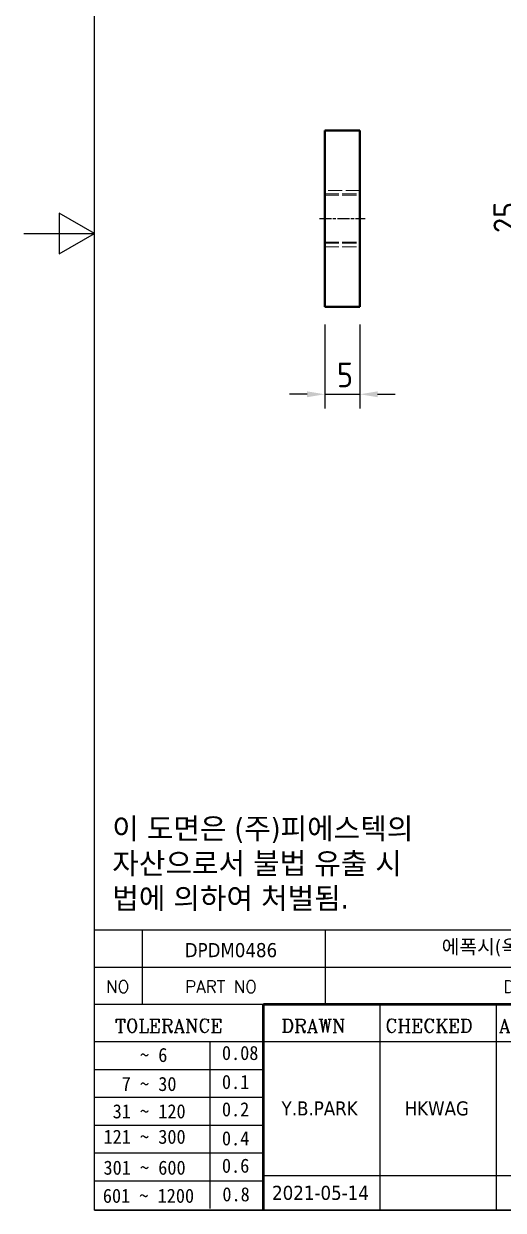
# Model space of a CAD drawing. Header units: millimetres. Extents: x 24815 to 36799, y -9299 to 5469.
# Drawn here: x 27716.6 to 27784.5, y -3968.8 to -3800.5 of the extents above; entities that cross this region are included whole.
import ezdxf
from ezdxf.enums import TextEntityAlignment as Align

# ---------------------------------------------------------------- set-up
doc = ezdxf.new("R2010")
doc.units = ezdxf.units.MM
doc.linetypes.add('DPDM0486$0$CHAIN', pattern=[0.35429999999999995, 0.2362, -0.0295, 0.0591, -0.0295])
doc.linetypes.add('DPDM0486$0$DASHED', pattern=[0.2067, 0.1654, -0.0413])
for name, color, linetype, lineweight in [('DPDM0486$0$가려진 것(ISO)', 2, 'DPDM0486$0$DASHED', 18), ('DPDM0486$0$가시적인 것(ISO)', 3, 'Continuous', 40), ('DPDM0486$0$경계(ISO)', 7, 'Continuous', 25), ('DPDM0486$0$기호(ISO)', 5, 'Continuous', 25), ('DPDM0486$0$제목(ISO)', 5, 'Continuous', 50), ('DPDM0486$0$중심선(ISO)', 1, 'Continuous', 25), ('DPDM0486$0$치수(ISO)', 2, 'Continuous', 25), ('DPDM0486$0$해치(ISO)', 7, 'Continuous', 18)]:
    doc.layers.add(name, color=color, linetype=linetype, lineweight=lineweight)
doc.styles.add('DPDM0486$0$HAN_291', font='')
doc.styles.add('DPDM0486$0$HAN_370', font='', dxfattribs={"width": 2})
doc.styles.add('DPDM0486$0$RC_284', font='ROMANC.shx')
doc.styles.add('DPDM0486$0$RC_287', font='ROMANC.shx')
doc.styles.add('DPDM0486$0$RC_292', font='ROMANC.shx')
doc.styles.add('DPDM0486$0$ROMANT_294', font='romant.shx')
doc.styles.add('DPDM0486$0$문자 텍스트_PSTEK_POSCO', font='isocp.shx')
doc.styles.add('DPDM0486$0$치수 텍스트_PSTEK_POSCO', font='isocp.shx')
doc.styles.add('DPDM0486$0$텍스트 스타일198', font='tahoma.ttf')
doc.styles.add('DPDM0486$0$텍스트 스타일333', font='ROMANC.shx', dxfattribs={"width": 0.800000011920929})
doc.styles.get('DPDM0486$0$HAN_291').set_extended_font_data('GulimChe')
doc.styles.get('DPDM0486$0$HAN_370').set_extended_font_data('GulimChe')
doc.dimstyles.new('DPDM0486$0$치수_PSTEK_POSCO', dxfattribs={"dimtxt": 3.5, "dimasz": 2.5, "dimexe": 2, "dimexo": 2.5, "dimgap": 1, "dimtad": 1, "dimrnd": 1e-08, "dimdsep": 46, "dimtxsty": 'DPDM0486$0$치수 텍스트_PSTEK_POSCO', "dimcen": 0.09, "dimdle": 10, "dimclrd": 7, "dimclre": 7, "dimclrt": 2, "dimadec": 1, "dimazin": 2, "dimtfac": 1, "dimtmove": 0, "dimatfit": 3, "dimfxl": 0, "dimtolj": 1, "dimlwd": -1, "dimlwe": -1, "dimarcsym": 0})

# ---------------------------------------------------------------- blocks, each defined once
blk = doc.blocks.new('DPDM0486$0$경계 Default Border')
at = {"layer": 'DPDM0486$0$경계(ISO)', "flags": 128}
for points in [[(10, 10), (10, 287.0000076293945), (200, 287.0000076293945), (200, 10), (10, 10)], [(0, 148.5000038146973), (10, 148.5000038146973), (5, 151.3867473602295), (5, 145.6132507324219), (10, 148.5000038146973)]]:
    blk.add_lwpolyline(points, dxfattribs=at)
blk = doc.blocks.new('DPDM0486$0$제목 블록 PSTEK')
for color, points in [(252, [(317.2195697678507, 17.0593801673321), (322.0326348870767, 21.62682475217465), (322.2781991042243, 21.94392121864296), (317.0471853425802, 16.97985676345368), (318.7512090904202, 16.1899260703855), (316.0018030350395, 12.71868385740789), (316.3356552234328, 13.00206718743325), (318.9235935156908, 16.2694494742633)]), (5, [(321.6183518841322, 17.4193704504104), (319.5281351041078, 18.24969419629727), (322.4505835294948, 22.02344462252142), (317.2195697678507, 17.0593801673321), (318.9235935156908, 16.2694494742633), (316.1741874603099, 12.79820726128571)]), (1, [(324.4839107253602, 19.60711530335299), (325.2419748254881, 19.60711530335299), (325.2419748254881, 20.25857663940324), (321.2266040451076, 20.25857663940324), (321.2266040451076, 19.60711530335299), (321.9846681452406, 19.60711530335299), (321.9846681452406, 15.3430047401139), (324.4839107253602, 15.3430047401139)]), (1, [(329.2277337269622, 20.25857663940324), (325.65654113025, 20.25857663940324), (325.65654113025, 15.3430047401139), (329.3580259941756, 15.3430047401139), (329.3580259941756, 15.9944660761648), (328.1137701654877, 15.9944660761648), (328.1137701654877, 17.56360607323003), (329.2277337269622, 17.56360607323003), (329.2277337269622, 18.25543873810179), (328.1137701654877, 18.25543873810179), (328.1137701654877, 19.60711530335299), (329.2277337269622, 19.60711530335299)]), (1, [(332.3312149849806, 20.25857663940324), (329.8592894925411, 20.25857663940324), (329.8592894925411, 15.3430047401139), (332.3312149849806, 15.3430047401139), (332.3312149849806, 17.4318630164523), (333.0701931098801, 15.3430047401139), (335.4855464857051, 15.3430047401139), (334.2514536401189, 19.30614745124769), (335.4379594596742, 20.25857663940324), (334.3071782107978, 20.25857663940324), (332.3312149849806, 18.99741471888304)]), (252, [(321.9846681452406, 19.60711530335299), (321.4042753185749, 19.60711530335299), (321.4042753185749, 19.45905590879572), (321.9846681452406, 19.45905590879572)]), (252, [(324.6615819988275, 19.45905590879572), (325.4196460989604, 19.45905590879572), (325.4196460989604, 20.11051724484596), (325.2419748254881, 20.11051724484596), (325.2419748254881, 19.60711530335299), (324.4839107253602, 19.60711530335299), (324.4839107253602, 15.3430047401139), (322.1623394187076, 15.3430047401139), (322.1623394187076, 15.19494534555726), (324.6615819988275, 15.19494534555726)]), (252, [(328.2914414389548, 19.45905590879572), (329.4054050004294, 19.45905590879572), (329.4054050004294, 20.11051724484596), (329.2277337269622, 20.11051724484596), (329.2277337269622, 19.60711530335299), (328.1137701654877, 19.60711530335299), (328.1137701654877, 18.25543873810179), (328.2914414389548, 18.25543873810179)]), (252, [(332.5088862584528, 20.1105172448466), (332.3312149849806, 20.1105172448466), (332.3312149849806, 18.99741471888368), (332.5088862584528, 19.11081371413894)]), (252, [(335.6156307331414, 20.11051724484596), (335.2535118015555, 20.11051724484596), (334.2514536401189, 19.30614745124769), (335.4855464857051, 15.3430047401139), (333.1954852176545, 15.3430047401139), (333.2478643833523, 15.19494534555726), (335.6632177591723, 15.19494534555726), (334.4291249135862, 19.15808805669106)]), (252, [(328.2914414389548, 17.41554667867274), (329.4054050004294, 17.41554667867274), (329.4054050004294, 18.10737934354514), (329.2277337269622, 18.10737934354514), (329.2277337269622, 17.56360607323003), (328.1137701654877, 17.56360607323003), (328.1137701654877, 15.9944660761648), (328.2914414389548, 15.9944660761648)]), (252, [(332.5088862584528, 16.92964231796647), (332.3312149849806, 17.43186301645164), (332.3312149849806, 15.3430047401139), (330.0369607660135, 15.3430047401139), (330.0369607660135, 15.19494534555726), (332.5088862584528, 15.19494534555726)]), (252, [(329.5356972676428, 15.8464066816075), (329.3580259941756, 15.8464066816075), (329.3580259941756, 15.3430047401139), (325.8342124037171, 15.3430047401139), (325.8342124037171, 15.19494534555726), (329.5356972676428, 15.19494534555726)])]:
    blk.add_hatch(color=color).paths.add_polyline_path(points)
h = blk.add_hatch(color=1)
edge = h.paths.add_edge_path(flags=0)
edge.add_line((314.2242174273352, 19.60711530335299), (314.2242174273352, 17.00126995915134))
edge.add_line((314.2242174273352, 17.00126995915134), (314.3485873187598, 17.00126995915134))
edge.add_arc((314.3485873187598, 17.6527312952023), 0.6514613360509371, 270, 360)
edge.add_line((315.0000486548106, 17.6527312952023), (315.0000486548106, 18.95565396730211))
edge.add_arc((314.3485873187598, 18.95565396730212), 0.6514613360508712, 0, 90)
edge.add_line((314.3485873187598, 19.60711530335299), (314.2242174273352, 19.60711530335299))
edge = h.paths.add_edge_path()
edge.add_arc((314.9847713324306, 18.28938669179658), 1.969189947606664, 269.9999999999959, 450)
edge.add_line((314.9847713324306, 20.25857663940318), (311.7664314776902, 20.25857663940324))
edge.add_line((311.7664314776902, 20.25857663940324), (311.7664314776902, 15.3430047401139))
edge.add_line((311.7664314776902, 15.3430047401139), (314.2242174273352, 15.3430047401139))
edge.add_line((314.2242174273352, 15.3430047401139), (314.2242174273352, 16.32019674418991))
edge.add_line((314.2242174273352, 16.32019674418991), (314.9847713324307, 16.32019674418991))
h = blk.add_hatch(color=252)
edge = h.paths.add_edge_path()
edge.add_arc((314.9847713324309, 18.28938669179657), 1.969189947606666, 270, 406.8278729790604)
edge.add_arc((315.1624426058984, 18.1413272972396), 1.969189947606962, -90, 53.560984836317004, ccw=False)
edge.add_line((315.1624426058984, 16.17213734963263), (314.4018887008024, 16.17213734963263))
edge.add_line((314.4018887008024, 16.17213734963263), (314.4018887008024, 15.19494534555726))
edge.add_line((314.4018887008024, 15.19494534555726), (311.9441027511573, 15.19494534555726))
edge.add_line((311.9441027511573, 15.19494534555726), (311.9441027511573, 15.3430047401139))
edge.add_line((311.9441027511573, 15.3430047401139), (314.2242174273352, 15.3430047401139))
edge.add_line((314.2242174273352, 15.3430047401139), (314.2242174273352, 16.32019674418991))
edge.add_line((314.2242174273352, 16.32019674418991), (314.9847713324309, 16.32019674418991))
h = blk.add_hatch(color=252)
edge = h.paths.add_edge_path()
edge.add_line((314.4018887008024, 19.45905590879572), (314.5262585922315, 19.45905590879572))
edge.add_arc((314.5262585922314, 18.80759457274939), 0.6514613360463194, 60.4189348879147, 90.00000000000318, ccw=False)
edge.add_arc((314.3485873187602, 18.95565396730057), 0.6514613360524251, 39.96992292766206, 90.00000000009999)
edge.add_line((314.3485873187591, 19.60711530335307), (314.2242174273352, 19.60711530335298))
edge.add_line((314.2242174273352, 19.60711530335299), (314.2242174273352, 17.00126995915134))
edge.add_line((314.2242174273352, 17.00126995915134), (314.3485873187591, 17.00126995915134))
edge.add_arc((314.3485873187568, 17.652731295233), 0.6514613360816299, 270.0000000002, 274.6930825552478)
edge.add_line((314.4018887008024, 17.0034541317032), (314.4018887008024, 19.45905590879572))
at = {"layer": 'DPDM0486$0$해치(ISO)'}
h = blk.add_hatch(color=140, dxfattribs=at)
edge = h.paths.add_edge_path()
edge.add_ellipse((330.3660919371412, 20.15576403068321), major_axis=(9.100907360794343, 0), ratio=0.4069904968023172, start_angle=301.3098473703837, end_angle=507.7436900681698)
edge.add_ellipse((331.5340919371412, 20.4634168429492), major_axis=(-9.82350664112931, 0), ratio=0.3942600559756514, start_angle=111.51207141178469, end_angle=334.47025347086895, ccw=False)
edge.add_line((335.1363447531188, 16.8601935978785), (335.0955236905705, 16.99119398620872))
at = {"color": 180}
for p, q in [((182.475792979055, 11.79100474011392), (182.4757929790549, 51.56524660363496)), ((182.4757929790549, 51.56524660363496), (372.4757929537551, 51.56524660363496)), ((189.2651435055721, 51.56524660363496), (189.2651435055722, 41.00524660363494)), ((215.2152739891528, 41.00524660363494), (215.2152739891528, 51.56524660363496)), ((280.8758854511282, 51.56524660363496), (280.8758854511282, 41.00524660363494)), ((310.0881549537552, 51.56524660363496), (310.0881549537553, 41.00524660363494)), ((316.9044520275131, 51.56524660363496), (316.9044520275127, 41.00524660363494)), ((338.4566026226726, 51.56524660363496), (338.4566026226727, 41.00524660363494)), ((372.4757929537551, 51.56524660363496), (372.4757929537551, 11.79100474011389)), ((182.475792979055, 46.2852466036349), (372.4757929537551, 46.28524660363492)), ((182.475792979055, 41.00524660363493), (206.451475290024, 41.00524660363493)), ((222.9401812389276, 11.79100474011392), (222.9401812389276, 41.00524660363494)), ((239.4288871878316, 11.79100474011392), (239.4288871878316, 41.00524660363494)), ((255.9175931367356, 11.79100474011392), (255.9175931367356, 41.00524660363494)), ((268.6918866058747, 41.00524660363494), (268.6918866058747, 30.44524660363498)), ((280.8758854511282, 41.00524660363494), (280.8758854511282, 25.16524660363502)), ((310.088154953755, 41.00524660363494), (310.088154953755, 11.79100474011392)), ((182.475792979055, 35.72524660363497), (206.451475290024, 35.72524660363497)), ((198.8621818849491, 12.02524660363491), (198.8621818849491, 35.72524660363497)), ((206.451475290024, 35.72524660363497), (372.4757929537551, 35.72524660363497)), ((182.475792979055, 31.77524660363492), (206.451475290024, 31.77524660363492)), ((255.917593136736, 30.44524660363498), (372.4757929537552, 30.44524660363501)), ((182.475792979055, 27.82524660363487), (206.451475290024, 27.82524660363487)), ((182.475792979055, 23.87524660363505), (206.451475290024, 23.87524660363505)), ((255.9175931367359, 25.16524660363502), (372.4757929537552, 25.165246603635)), ((268.6918866058744, 25.16524660363502), (268.6918866058744, 11.79100474011392)), ((182.475792979055, 19.92524660363478), (206.451475290024, 19.92524660363478)), ((255.9175931367359, 19.88524660363481), (310.0881549537553, 19.88524660363481)), ((182.475792979055, 15.97524660363496), (206.451475290024, 15.97524660363496)), ((206.451475290024, 16.74100474011396), (255.9175931367359, 16.74100474011396)), ((182.475792979055, 11.79100474011392), (372.4757929537551, 11.79100474011389))]:
    blk.add_line(p, q, dxfattribs=at)
at = {"color": 7, "lineweight": 50}
for p, q in [((206.4514752900237, 11.79100474011392), (206.4514752900237, 41.00524660363494)), ((206.451475290024, 41.00524660363494), (372.4757929537551, 41.00524660363496))]:
    blk.add_line(p, q, dxfattribs=at)
at = {"color": 7}
for p, q in [((322.2781991042243, 21.94392121864296), (317.0471853425802, 16.97985676345368)), ((322.4505835294948, 22.02344462252142), (317.2195697678507, 17.0593801673321)), ((319.5281351041078, 18.24969419629727), (322.4505835294948, 22.02344462252142)), ((322.0326348870767, 21.62682475217465), (322.2781991042243, 21.94392121864296)), ((311.7664314776902, 20.25900474011391), (311.7664314776902, 15.34300474011391)), ((314.9847713324309, 20.25857663940324), (311.7664314776902, 20.25857663940324)), ((314.9847713324309, 20.25857663940324), (311.7664314776902, 20.25857663940324)), ((311.7664314776902, 20.25857663940324), (311.7664314776902, 15.3430047401139)), ((317.2195697678507, 17.0593801673321), (322.0326348870767, 21.62682475217465)), ((325.2419748254881, 20.25857663940324), (321.2266040451076, 20.25857663940324)), ((321.2266040451076, 20.25857663940324), (321.2266040451076, 19.60711530335299)), ((325.2419748254881, 20.25857663940324), (321.2266040451076, 20.25857663940324)), ((321.2266040451076, 20.25857663940324), (321.2266040451076, 19.60711530335299)), ((325.2419748254881, 19.60711530335299), (325.2419748254881, 20.25857663940324)), ((325.2419748254881, 19.60711530335299), (325.2419748254881, 20.25857663940324)), ((329.2277337269622, 20.25857663940324), (325.65654113025, 20.25857663940324)), ((325.65654113025, 20.25857663940324), (325.65654113025, 15.3430047401139)), ((325.65654113025, 20.25857663940324), (325.65654113025, 15.3430047401139)), ((329.2277337269622, 20.25857663940324), (325.65654113025, 20.25857663940324)), ((329.2277337269622, 19.60711530335299), (329.2277337269622, 20.25857663940324)), ((329.2277337269622, 19.60711530335299), (329.2277337269622, 20.25857663940324)), ((332.3312149849806, 20.25857663940324), (329.8592894925411, 20.25857663940324)), ((329.8592894925411, 20.25857663940324), (329.8592894925411, 15.3430047401139)), ((329.8592894925411, 20.25857663940324), (329.8592894925411, 15.3430047401139)), ((332.3312149849806, 20.25857663940324), (329.8592894925411, 20.25857663940324)), ((334.3071782107978, 20.25857663940324), (332.3312149849806, 18.99741471888304)), ((332.3312149849806, 18.99741471888304), (332.3312149849806, 20.25857663940324)), ((334.3071782107978, 20.25857663940324), (332.3312149849806, 18.99741471888304)), ((332.3312149849806, 18.99741471888304), (332.3312149849806, 20.25857663940324)), ((334.2514536401189, 19.30614745124769), (335.4379594596742, 20.25857663940324)), ((334.2514536401189, 19.30614745124769), (335.4379594596742, 20.25857663940324)), ((335.4379594596742, 20.25857663940324), (334.3071782107978, 20.25857663940324)), ((335.4379594596742, 20.25857663940324), (334.3071782107978, 20.25857663940324)), ((314.2242174273352, 17.00126995915134), (314.2242174273352, 19.60711530335299)), ((314.2242174273352, 19.60711530335299), (314.3485873187591, 19.60711530335299)), ((314.3485873187591, 19.60711530335299), (314.2242174273352, 19.60711530335299)), ((314.2242174273352, 19.60711530335299), (314.2242174273352, 17.00126995915134)), ((314.2242174273352, 17.00126995915134), (314.2242174273352, 19.60711530335299)), ((314.2242174273352, 19.60711530335299), (314.3485873187591, 19.60711530335299)), ((314.4018887008024, 19.45905590879572), (314.5262585922314, 19.45905590879572)), ((314.4018887008024, 17.0034541317032), (314.4018887008024, 19.45905590879572)), ((315.0000486548106, 18.95565396730275), (315.0000486548106, 17.65273129520161)), ((315.0000486548106, 18.95565396730275), (315.0000486548106, 17.65273129520161)), ((321.2266040451076, 19.60711530335299), (321.9846681452406, 19.60711530335299)), ((321.2266040451076, 19.60711530335299), (321.9846681452406, 19.60711530335299)), ((321.4042753185749, 19.60711530335299), (321.4042753185749, 19.45905590879572)), ((321.9846681452406, 19.60711530335299), (321.4042753185749, 19.60711530335299)), ((321.4042753185749, 19.45905590879572), (321.9846681452406, 19.45905590879572)), ((321.9846681452406, 19.60711530335299), (321.9846681452406, 15.3430047401139)), ((321.9846681452406, 19.45905590879572), (321.9846681452406, 19.60711530335299)), ((321.9846681452406, 19.60711530335299), (321.9846681452406, 15.3430047401139)), ((324.4839107253602, 19.60711530335299), (325.2419748254881, 19.60711530335299)), ((324.4839107253602, 15.3430047401139), (324.4839107253602, 19.60711530335299)), ((325.2419748254881, 19.60711530335299), (324.4839107253602, 19.60711530335299)), ((324.4839107253602, 19.60711530335299), (324.4839107253602, 15.3430047401139)), ((324.4839107253602, 19.60711530335299), (325.2419748254881, 19.60711530335299)), ((324.4839107253602, 15.3430047401139), (324.4839107253602, 19.60711530335299)), ((324.6615819988275, 19.45905590879572), (325.4196460989604, 19.45905590879572)), ((324.6615819988275, 15.19494534555726), (324.6615819988275, 19.45905590879572)), ((325.4196460989604, 20.11051724484596), (325.2419748254881, 20.11051724484596)), ((325.2419748254881, 20.11051724484596), (325.2419748254881, 19.60711530335299)), ((325.4196460989604, 19.45905590879572), (325.4196460989604, 20.11051724484596)), ((328.1137701654877, 18.25543873810179), (328.1137701654877, 19.60711530335299)), ((328.1137701654877, 19.60711530335299), (329.2277337269622, 19.60711530335299)), ((329.2277337269622, 19.60711530335299), (328.1137701654877, 19.60711530335299)), ((328.1137701654877, 19.60711530335299), (328.1137701654877, 18.25543873810179)), ((328.1137701654877, 18.25543873810179), (328.1137701654877, 19.60711530335299)), ((328.1137701654877, 19.60711530335299), (329.2277337269622, 19.60711530335299)), ((328.2914414389548, 18.25543873810179), (328.2914414389548, 19.45905590879572)), ((328.2914414389548, 19.45905590879572), (329.4054050004294, 19.45905590879572)), ((329.4054050004294, 20.11051724484596), (329.2277337269622, 20.11051724484596)), ((329.2277337269622, 20.11051724484596), (329.2277337269622, 19.60711530335299)), ((329.4054050004294, 19.45905590879572), (329.4054050004294, 20.11051724484596)), ((332.5088862584528, 20.1105172448466), (332.3312149849806, 20.1105172448466)), ((332.3312149849806, 20.1105172448466), (332.3312149849806, 18.99741471888368)), ((332.3312149849806, 18.99741471888368), (332.5088862584528, 19.11081371413894)), ((332.5088862584528, 19.11081371413894), (332.5088862584528, 20.1105172448466)), ((335.2535118015555, 20.11051724484596), (334.2514536401189, 19.30614745124769)), ((335.4855464857051, 15.3430047401139), (334.2514536401189, 19.30614745124769)), ((334.2514536401189, 19.30614745124769), (335.4855464857051, 15.3430047401139)), ((335.4855464857051, 15.3430047401139), (334.2514536401189, 19.30614745124769)), ((334.4291249135862, 19.15808805669104), (335.6156307331414, 20.11051724484596)), ((335.6632177591723, 15.19494534555726), (334.4291249135862, 19.15808805669104)), ((335.6156307331414, 20.11051724484596), (335.2535118015555, 20.11051724484596)), ((314.3485873187591, 17.00126995915134), (314.2242174273352, 17.00126995915134)), ((314.2242174273352, 17.00126995915134), (314.3485873187591, 17.00126995915134)), ((314.3485873187591, 17.00126995915134), (314.2242174273352, 17.00126995915134)), ((316.1741874603099, 12.79820726128571), (321.6183518841322, 17.4193704504104)), ((317.0471853425802, 16.97985676345368), (318.7512090904202, 16.1899260703855)), ((318.9235935156908, 16.2694494742633), (317.2195697678507, 17.0593801673321)), ((317.2195697678507, 17.0593801673321), (318.9235935156908, 16.2694494742633)), ((321.6183518841322, 17.4193704504104), (319.5281351041078, 18.24969419629727)), ((329.2277337269622, 18.25543873810179), (328.1137701654877, 18.25543873810179)), ((328.1137701654877, 18.25543873810179), (328.2914414389548, 18.25543873810179)), ((329.2277337269622, 18.25543873810179), (328.1137701654877, 18.25543873810179)), ((328.1137701654877, 17.56360607323003), (329.2277337269622, 17.56360607323003)), ((328.1137701654877, 15.9944660761648), (328.1137701654877, 17.56360607323003)), ((329.2277337269622, 17.56360607323003), (328.1137701654877, 17.56360607323003)), ((328.1137701654877, 17.56360607323003), (328.1137701654877, 15.9944660761648)), ((328.1137701654877, 17.56360607323003), (329.2277337269622, 17.56360607323003)), ((328.1137701654877, 15.9944660761648), (328.1137701654877, 17.56360607323003)), ((328.2914414389548, 15.9944660761648), (328.2914414389548, 17.41554667867274)), ((328.2914414389548, 17.41554667867274), (329.4054050004294, 17.41554667867274)), ((329.2277337269622, 17.56360607323003), (329.2277337269622, 18.25543873810179)), ((329.2277337269622, 17.56360607323003), (329.2277337269622, 18.25543873810179)), ((329.4054050004294, 18.10737934354514), (329.2277337269622, 18.10737934354514)), ((329.2277337269622, 18.10737934354514), (329.2277337269622, 17.56360607323003)), ((329.4054050004294, 17.41554667867274), (329.4054050004294, 18.10737934354514)), ((332.3312149849806, 17.4318630164523), (333.0701931098801, 15.3430047401139)), ((332.3312149849806, 15.3430047401139), (332.3312149849806, 17.4318630164523)), ((332.5088862584528, 16.92964231796647), (332.3312149849806, 17.43186301645164)), ((332.3312149849806, 17.43186301645164), (332.3312149849806, 15.3430047401139)), ((332.3312149849806, 17.4318630164523), (333.0701931098801, 15.3430047401139)), ((332.3312149849806, 15.3430047401139), (332.3312149849806, 17.4318630164523)), ((332.5088862584528, 15.19494534555726), (332.5088862584528, 16.92964231796647)), ((345.0447381189468, 17.50375595811051), (344.9867755289346, 17.689895936919)), ((311.7664314776902, 15.3430047401139), (314.2242174273352, 15.3430047401139)), ((311.7664314776902, 15.3430047401139), (314.2242174273352, 15.3430047401139)), ((314.2242174273352, 15.3430047401139), (311.9441027511573, 15.3430047401139)), ((311.9441027511573, 15.3430047401139), (311.9441027511573, 15.19494534555726)), ((311.9441027511573, 15.19494534555726), (314.4018887008024, 15.19494534555726)), ((314.2242174273352, 16.32019674418991), (314.9847713324309, 16.32019674418991)), ((314.2242174273352, 15.3430047401139), (314.2242174273352, 16.32019674418991)), ((314.9847713324309, 16.32019674418991), (314.2242174273352, 16.32019674418991)), ((314.2242174273352, 16.32019674418991), (314.2242174273352, 15.3430047401139)), ((314.2242174273352, 16.32019674418991), (314.9847713324309, 16.32019674418991)), ((314.2242174273352, 15.3430047401139), (314.2242174273352, 16.32019674418991)), ((314.4018887008024, 16.17213734963263), (315.162442605898, 16.17213734963263)), ((314.4018887008024, 15.19494534555726), (314.4018887008024, 16.17213734963263)), ((318.7512090904202, 16.1899260703855), (316.0018030350395, 12.71868385740789)), ((318.9235935156908, 16.2694494742633), (316.1741874603099, 12.79820726128571)), ((316.3356552234328, 13.00206718743325), (318.9235935156908, 16.2694494742633)), ((321.9846681452406, 15.3430047401139), (324.4839107253602, 15.3430047401139)), ((321.9846681452406, 15.3430047401139), (324.4839107253602, 15.3430047401139)), ((324.4839107253602, 15.3430047401139), (322.1623394187076, 15.3430047401139)), ((322.1623394187076, 15.3430047401139), (322.1623394187076, 15.19494534555726)), ((322.1623394187076, 15.19494534555726), (324.6615819988275, 15.19494534555726)), ((325.65654113025, 15.3430047401139), (329.3580259941756, 15.3430047401139)), ((325.65654113025, 15.3430047401139), (329.3580259941756, 15.3430047401139)), ((329.3580259941756, 15.3430047401139), (325.8342124037171, 15.3430047401139)), ((325.8342124037171, 15.3430047401139), (325.8342124037171, 15.19494534555726)), ((325.8342124037171, 15.19494534555726), (329.5356972676428, 15.19494534555726)), ((329.3580259941756, 15.9944660761648), (328.1137701654877, 15.9944660761648)), ((328.1137701654877, 15.9944660761648), (328.2914414389548, 15.9944660761648)), ((329.3580259941756, 15.9944660761648), (328.1137701654877, 15.9944660761648)), ((329.3580259941756, 15.3430047401139), (329.3580259941756, 15.9944660761648)), ((329.3580259941756, 15.3430047401139), (329.3580259941756, 15.9944660761648)), ((329.5356972676428, 15.8464066816075), (329.3580259941756, 15.8464066816075)), ((329.3580259941756, 15.8464066816075), (329.3580259941756, 15.3430047401139)), ((329.5356972676428, 15.19494534555726), (329.5356972676428, 15.8464066816075)), ((329.8592894925411, 15.3430047401139), (332.3312149849806, 15.3430047401139)), ((329.8592894925411, 15.3430047401139), (332.3312149849806, 15.3430047401139)), ((332.3312149849806, 15.3430047401139), (330.0369607660135, 15.3430047401139)), ((330.0369607660135, 15.3430047401139), (330.0369607660135, 15.19494534555726)), ((330.0369607660135, 15.19494534555726), (332.5088862584528, 15.19494534555726)), ((333.0701931098801, 15.3430047401139), (335.4855464857051, 15.3430047401139)), ((333.0701931098801, 15.3430047401139), (335.4855464857051, 15.3430047401139)), ((335.4855464857051, 15.3430047401139), (333.1954852176545, 15.3430047401139)), ((333.1954852176545, 15.3430047401139), (333.2478643833523, 15.19494534555726)), ((333.2478643833523, 15.19494534555726), (335.6632177591723, 15.19494534555726)), ((316.0018030350395, 12.71868385740789), (316.3356552234328, 13.00206718743325))]:
    blk.add_line(p, q, dxfattribs=at)
at = {"color": 5}
for p, q in [((322.4505835294948, 22.02344462252142), (317.2195697678507, 17.0593801673321)), ((319.5281351041078, 18.24969419629727), (322.4505835294948, 22.02344462252142)), ((316.1741874603099, 12.79820726128571), (321.6183518841322, 17.4193704504104)), ((317.2195697678507, 17.0593801673321), (318.9235935156908, 16.2694494742633)), ((321.6183518841322, 17.4193704504104), (319.5281351041078, 18.24969419629727)), ((318.9235935156908, 16.2694494742633), (316.1741874603099, 12.79820726128571))]:
    blk.add_line(p, q, dxfattribs=at)
at = {"color": 1}
for p, q in [((314.9847713324309, 20.25857663940324), (311.7664314776902, 20.25857663940324)), ((311.7664314776902, 20.25857663940324), (311.7664314776902, 15.3430047401139)), ((325.2419748254881, 20.25857663940324), (321.2266040451076, 20.25857663940324)), ((321.2266040451076, 20.25857663940324), (321.2266040451076, 19.60711530335299)), ((325.2419748254881, 19.60711530335299), (325.2419748254881, 20.25857663940324)), ((329.2277337269622, 20.25857663940324), (325.65654113025, 20.25857663940324)), ((325.65654113025, 20.25857663940324), (325.65654113025, 15.3430047401139)), ((329.2277337269622, 19.60711530335299), (329.2277337269622, 20.25857663940324)), ((332.3312149849806, 20.25857663940324), (329.8592894925411, 20.25857663940324)), ((329.8592894925411, 20.25857663940324), (329.8592894925411, 15.3430047401139)), ((334.3071782107978, 20.25857663940324), (332.3312149849806, 18.99741471888304)), ((332.3312149849806, 18.99741471888304), (332.3312149849806, 20.25857663940324)), ((334.2514536401189, 19.30614745124769), (335.4379594596742, 20.25857663940324)), ((335.4379594596742, 20.25857663940324), (334.3071782107978, 20.25857663940324)), ((314.2242174273352, 17.00126995915134), (314.2242174273352, 19.60711530335299)), ((314.2242174273352, 19.60711530335299), (314.3485873187591, 19.60711530335299)), ((315.0000486548106, 18.95565396730275), (315.0000486548106, 17.65273129520161)), ((321.2266040451076, 19.60711530335299), (321.9846681452406, 19.60711530335299)), ((321.9846681452406, 19.60711530335299), (321.9846681452406, 15.3430047401139)), ((324.4839107253602, 19.60711530335299), (325.2419748254881, 19.60711530335299)), ((324.4839107253602, 15.3430047401139), (324.4839107253602, 19.60711530335299)), ((328.1137701654877, 18.25543873810179), (328.1137701654877, 19.60711530335299)), ((328.1137701654877, 19.60711530335299), (329.2277337269622, 19.60711530335299)), ((335.4855464857051, 15.3430047401139), (334.2514536401189, 19.30614745124769)), ((314.3485873187591, 17.00126995915134), (314.2242174273352, 17.00126995915134)), ((329.2277337269622, 18.25543873810179), (328.1137701654877, 18.25543873810179)), ((328.1137701654877, 17.56360607323003), (329.2277337269622, 17.56360607323003)), ((328.1137701654877, 15.9944660761648), (328.1137701654877, 17.56360607323003)), ((329.2277337269622, 17.56360607323003), (329.2277337269622, 18.25543873810179)), ((332.3312149849806, 17.4318630164523), (333.0701931098801, 15.3430047401139)), ((332.3312149849806, 15.3430047401139), (332.3312149849806, 17.4318630164523)), ((311.7664314776902, 15.3430047401139), (314.2242174273352, 15.3430047401139)), ((314.2242174273352, 16.32019674418991), (314.9847713324309, 16.32019674418991)), ((314.2242174273352, 15.3430047401139), (314.2242174273352, 16.32019674418991)), ((321.9846681452406, 15.3430047401139), (324.4839107253602, 15.3430047401139)), ((325.65654113025, 15.3430047401139), (329.3580259941756, 15.3430047401139)), ((329.3580259941756, 15.9944660761648), (328.1137701654877, 15.9944660761648)), ((329.3580259941756, 15.3430047401139), (329.3580259941756, 15.9944660761648)), ((329.8592894925411, 15.3430047401139), (332.3312149849806, 15.3430047401139)), ((333.0701931098801, 15.3430047401139), (335.4855464857051, 15.3430047401139))]:
    blk.add_line(p, q, dxfattribs=at)
at = {"color": 7}
for centre, radius, start, end in [((314.9847713324309, 18.28938669179658), 1.969189947606665, 270, 90), ((314.9847713324309, 18.28938669179658), 1.969189947606665, 270, 90), ((314.3485873187598, 18.95565396730211), 0.6514613360508712, 0, 90), ((314.3485873187602, 18.95565396730057), 0.6514613360524251, 39.96992292766117, 90), ((314.3485873187598, 18.95565396730212), 0.6514613360508712, 0, 90), ((314.5262585922314, 18.80759457274939), 0.6514613360463193, 60.41893488791137, 90), ((314.9847713324307, 18.2893866917965), 1.969189947606594, 270, 46.82787297909833), ((315.1624426058984, 18.1413272972396), 1.969189947606961, 270, 53.56098483636067), ((314.3485873187597, 17.65273129520228), 0.6514613360509381, 270, 0), ((314.3485873187598, 17.6527312952023), 0.6514613360509381, 270, 0), ((314.3485873187568, 17.652731295233), 0.6514613360816299, 270, 274.6930825552478)]:
    blk.add_arc(centre, radius, start, end, dxfattribs=at)
at = {"color": 1}
for centre, radius, start, end in [((314.9847713324309, 18.28938669179657), 1.969189947606665, 270, 90), ((314.3485873187598, 18.95565396730211), 0.6514613360508712, 0, 90), ((314.3485873187598, 17.6527312952023), 0.6514613360509381, 270, 0)]:
    blk.add_arc(centre, radius, start, end, dxfattribs=at)
at = {"layer": 'DPDM0486$0$제목(ISO)', "lineweight": 18}
blk.add_line((182.475792979055, 35.72500474011393), (182.475792979055, 11.79100474011392), dxfattribs=at)
at = {"layer": 'DPDM0486$0$제목(ISO)'}
for p, q in [((322.2781991042243, 21.94392121864296), (317.0471853425802, 16.97985676345368)), ((322.4505835294948, 22.02344462252142), (317.2195697678507, 17.0593801673321)), ((319.5281351041078, 18.24969419629727), (322.4505835294948, 22.02344462252142)), ((322.0326348870767, 21.62682475217465), (322.2781991042243, 21.94392121864296)), ((314.9847713324306, 20.25857663940324), (311.7664314776902, 20.25857663940324)), ((311.7664314776902, 20.25857663940324), (311.7664314776902, 15.3430047401139)), ((317.2195697678507, 17.0593801673321), (322.0326348870767, 21.62682475217465)), ((325.2419748254881, 20.25857663940324), (321.2266040451076, 20.25857663940324)), ((321.2266040451076, 20.25857663940324), (321.2266040451076, 19.60711530335299)), ((325.2419748254881, 19.60711530335299), (325.2419748254881, 20.25857663940324)), ((329.2277337269622, 20.25857663940324), (325.65654113025, 20.25857663940324)), ((325.65654113025, 20.25857663940324), (325.65654113025, 15.3430047401139)), ((329.2277337269622, 19.60711530335299), (329.2277337269622, 20.25857663940324)), ((332.3312149849806, 20.25857663940324), (329.8592894925411, 20.25857663940324)), ((329.8592894925411, 20.25857663940324), (329.8592894925411, 15.3430047401139)), ((334.3071782107978, 20.25857663940324), (332.3312149849806, 18.99741471888304)), ((332.3312149849806, 18.99741471888304), (332.3312149849806, 20.25857663940324)), ((334.2514536401189, 19.30614745124769), (335.4379594596742, 20.25857663940324)), ((335.4379594596742, 20.25857663940324), (334.3071782107978, 20.25857663940324)), ((314.2242174273352, 17.00126995915134), (314.2242174273352, 19.60711530335299)), ((314.2242174273352, 19.60711530335299), (314.3485873187598, 19.60711530335299)), ((314.3485873187591, 19.60711530335299), (314.2242174273352, 19.60711530335299)), ((314.2242174273352, 19.60711530335299), (314.2242174273352, 17.00126995915134)), ((314.4018887008024, 19.45905590879572), (314.5262585922314, 19.45905590879572)), ((314.4018887008024, 17.0034541317032), (314.4018887008024, 19.45905590879572)), ((315.0000486548106, 18.95565396730211), (315.0000486548106, 17.6527312952023)), ((321.2266040451076, 19.60711530335299), (321.9846681452406, 19.60711530335299)), ((321.9846681452406, 19.60711530335299), (321.4042753185749, 19.60711530335299)), ((321.4042753185749, 19.60711530335299), (321.4042753185749, 19.45905590879572)), ((321.4042753185749, 19.45905590879572), (321.9846681452406, 19.45905590879572)), ((321.9846681452406, 19.60711530335299), (321.9846681452406, 15.3430047401139)), ((321.9846681452406, 19.45905590879572), (321.9846681452406, 19.60711530335299)), ((324.4839107253602, 19.60711530335299), (325.2419748254881, 19.60711530335299)), ((324.4839107253602, 15.3430047401139), (324.4839107253602, 19.60711530335299)), ((325.2419748254881, 19.60711530335299), (324.4839107253602, 19.60711530335299)), ((324.4839107253602, 19.60711530335299), (324.4839107253602, 15.3430047401139)), ((324.6615819988275, 19.45905590879572), (325.4196460989604, 19.45905590879572)), ((324.6615819988275, 15.19494534555726), (324.6615819988275, 19.45905590879572)), ((325.4196460989604, 20.11051724484596), (325.2419748254881, 20.11051724484596)), ((325.2419748254881, 20.11051724484596), (325.2419748254881, 19.60711530335299)), ((325.4196460989604, 19.45905590879572), (325.4196460989604, 20.11051724484596)), ((328.1137701654877, 18.25543873810179), (328.1137701654877, 19.60711530335299)), ((328.1137701654877, 19.60711530335299), (329.2277337269622, 19.60711530335299)), ((329.2277337269622, 19.60711530335299), (328.1137701654877, 19.60711530335299)), ((328.1137701654877, 19.60711530335299), (328.1137701654877, 18.25543873810179)), ((328.2914414389548, 19.45905590879572), (329.4054050004294, 19.45905590879572)), ((328.2914414389548, 18.25543873810179), (328.2914414389548, 19.45905590879572)), ((329.4054050004294, 20.11051724484596), (329.2277337269622, 20.11051724484596)), ((329.2277337269622, 20.11051724484596), (329.2277337269622, 19.60711530335299)), ((329.4054050004294, 19.45905590879572), (329.4054050004294, 20.11051724484596)), ((332.5088862584528, 20.1105172448466), (332.3312149849806, 20.1105172448466)), ((332.3312149849806, 20.1105172448466), (332.3312149849806, 18.99741471888368)), ((332.3312149849806, 18.99741471888368), (332.5088862584528, 19.11081371413894)), ((332.5088862584528, 19.11081371413894), (332.5088862584528, 20.1105172448466)), ((335.2535118015555, 20.11051724484596), (334.2514536401189, 19.30614745124769)), ((335.4855464857051, 15.3430047401139), (334.2514536401189, 19.30614745124769)), ((334.2514536401189, 19.30614745124769), (335.4855464857051, 15.3430047401139)), ((334.4291249135862, 19.15808805669106), (335.6156307331414, 20.11051724484596)), ((335.6632177591723, 15.19494534555726), (334.4291249135862, 19.15808805669106)), ((335.6156307331414, 20.11051724484596), (335.2535118015555, 20.11051724484596)), ((314.3485873187598, 17.00126995915134), (314.2242174273352, 17.00126995915134)), ((314.2242174273352, 17.00126995915134), (314.3485873187591, 17.00126995915134)), ((316.1741874603099, 12.79820726128571), (321.6183518841322, 17.4193704504104)), ((317.0471853425802, 16.97985676345368), (318.7512090904202, 16.1899260703855)), ((317.2195697678507, 17.0593801673321), (318.9235935156908, 16.2694494742633)), ((318.9235935156908, 16.2694494742633), (317.2195697678507, 17.0593801673321)), ((321.6183518841322, 17.4193704504104), (319.5281351041078, 18.24969419629727)), ((329.2277337269622, 18.25543873810179), (328.1137701654877, 18.25543873810179)), ((328.1137701654877, 18.25543873810179), (328.2914414389548, 18.25543873810179)), ((328.1137701654877, 15.9944660761648), (328.1137701654877, 17.56360607323003)), ((328.1137701654877, 17.56360607323003), (329.2277337269622, 17.56360607323003)), ((329.2277337269622, 17.56360607323003), (328.1137701654877, 17.56360607323003)), ((328.1137701654877, 17.56360607323003), (328.1137701654877, 15.9944660761648)), ((328.2914414389548, 17.41554667867274), (329.4054050004294, 17.41554667867274)), ((328.2914414389548, 15.9944660761648), (328.2914414389548, 17.41554667867274)), ((329.2277337269622, 17.56360607323003), (329.2277337269622, 18.25543873810179)), ((329.4054050004294, 18.10737934354514), (329.2277337269622, 18.10737934354514)), ((329.2277337269622, 18.10737934354514), (329.2277337269622, 17.56360607323003)), ((329.4054050004294, 17.41554667867274), (329.4054050004294, 18.10737934354514)), ((332.3312149849806, 15.3430047401139), (332.3312149849806, 17.4318630164523)), ((332.3312149849806, 17.4318630164523), (333.0701931098801, 15.3430047401139)), ((332.5088862584528, 16.92964231796647), (332.3312149849806, 17.43186301645164)), ((332.3312149849806, 17.43186301645164), (332.3312149849806, 15.3430047401139)), ((332.5088862584528, 15.19494534555726), (332.5088862584528, 16.92964231796647)), ((311.7664314776902, 15.3430047401139), (314.2242174273352, 15.3430047401139)), ((314.2242174273352, 15.3430047401139), (311.9441027511573, 15.3430047401139)), ((311.9441027511573, 15.3430047401139), (311.9441027511573, 15.19494534555726)), ((311.9441027511573, 15.19494534555726), (314.4018887008024, 15.19494534555726)), ((314.2242174273352, 15.3430047401139), (314.2242174273352, 16.32019674418991)), ((314.2242174273352, 16.32019674418991), (314.9847713324307, 16.32019674418991)), ((314.9847713324309, 16.32019674418991), (314.2242174273352, 16.32019674418991)), ((314.2242174273352, 16.32019674418991), (314.2242174273352, 15.3430047401139)), ((314.4018887008024, 15.19494534555726), (314.4018887008024, 16.17213734963263)), ((314.4018887008024, 16.17213734963263), (315.1624426058984, 16.17213734963263)), ((318.7512090904202, 16.1899260703855), (316.0018030350395, 12.71868385740789)), ((318.9235935156908, 16.2694494742633), (316.1741874603099, 12.79820726128571)), ((316.3356552234328, 13.00206718743325), (318.9235935156908, 16.2694494742633)), ((321.9846681452406, 15.3430047401139), (324.4839107253602, 15.3430047401139)), ((324.4839107253602, 15.3430047401139), (322.1623394187076, 15.3430047401139)), ((322.1623394187076, 15.3430047401139), (322.1623394187076, 15.19494534555726)), ((322.1623394187076, 15.19494534555726), (324.6615819988275, 15.19494534555726)), ((325.65654113025, 15.3430047401139), (329.3580259941756, 15.3430047401139)), ((329.3580259941756, 15.3430047401139), (325.8342124037171, 15.3430047401139)), ((325.8342124037171, 15.3430047401139), (325.8342124037171, 15.19494534555726)), ((325.8342124037171, 15.19494534555726), (329.5356972676428, 15.19494534555726)), ((329.3580259941756, 15.9944660761648), (328.1137701654877, 15.9944660761648)), ((328.1137701654877, 15.9944660761648), (328.2914414389548, 15.9944660761648)), ((329.3580259941756, 15.3430047401139), (329.3580259941756, 15.9944660761648)), ((329.5356972676428, 15.8464066816075), (329.3580259941756, 15.8464066816075)), ((329.3580259941756, 15.8464066816075), (329.3580259941756, 15.3430047401139)), ((329.5356972676428, 15.19494534555726), (329.5356972676428, 15.8464066816075)), ((329.8592894925411, 15.3430047401139), (332.3312149849806, 15.3430047401139)), ((332.3312149849806, 15.3430047401139), (330.0369607660135, 15.3430047401139)), ((330.0369607660135, 15.3430047401139), (330.0369607660135, 15.19494534555726)), ((330.0369607660135, 15.19494534555726), (332.5088862584528, 15.19494534555726)), ((333.0701931098801, 15.3430047401139), (335.4855464857051, 15.3430047401139)), ((335.4855464857051, 15.3430047401139), (333.1954852176545, 15.3430047401139)), ((333.1954852176545, 15.3430047401139), (333.2478643833523, 15.19494534555726)), ((333.2478643833523, 15.19494534555726), (335.6632177591723, 15.19494534555726)), ((316.0018030350395, 12.71868385740789), (316.3356552234328, 13.00206718743325))]:
    blk.add_line(p, q, dxfattribs=at)
at = {"layer": 'DPDM0486$0$제목(ISO)', "color": 4}
blk.add_line((335.1363447531188, 16.8601935978785), (335.0955236905705, 16.99119398620872), dxfattribs=at)
at = {"layer": 'DPDM0486$0$제목(ISO)'}
for centre, radius, start, end in [((314.9847713324306, 18.28938669179658), 1.969189947606664, 46.82787297909431, 90), ((314.3485873187598, 18.95565396730212), 0.6514613360508712, 0, 90), ((314.3485873187602, 18.95565396730057), 0.6514613360524251, 39.96992292766117, 90), ((314.5262585922314, 18.80759457274939), 0.6514613360463193, 60.41893488791137, 90), ((314.9847713324307, 18.2893866917965), 1.969189947606594, 270, 46.82787297909833), ((314.9847713324309, 18.28938669179657), 1.969189947606666, 270, 46.8278729790603), ((315.1624426058984, 18.1413272972396), 1.969189947606962, 270, 53.56098483631701), ((314.3485873187598, 17.6527312952023), 0.6514613360509371, 270, 0), ((314.3485873187568, 17.652731295233), 0.6514613360816299, 270, 274.6930825552478)]:
    blk.add_arc(centre, radius, start, end, dxfattribs=at)
at = {"layer": 'DPDM0486$0$제목(ISO)', "color": 4}
for centre, major_axis, ratio, start_param, end_param in [((331.5340919371412, 20.4634168429492), (9.82350664112931, 0), 0.3942600559756514, 5.087845455444478, 8.97919982663645), ((330.3660919371412, 20.15576403068321), (9.100907360794343, 0), 0.4069904968023172, 5.258848905294775, 8.861799147915196)]:
    blk.add_ellipse(centre, major_axis=major_axis, ratio=ratio, start_param=start_param, end_param=end_param, dxfattribs=at)
at = {"color": 2}
for s, height, style, p in [('NO', 1.742399930953979, 'DPDM0486$0$RC_284', (184.135398793432, 42.62317362549192)), ('PART NO', 1.742399930953979, 'DPDM0486$0$RC_284', (195.3359407378685, 42.62317362549192)), ('DESCRIPTION', 1.742399930953979, 'DPDM0486$0$RC_284', (240.4025565652523, 42.62317362549192)), ("Q'TY", 1.742399930953979, 'DPDM0486$0$RC_284', (310.1440786515383, 42.62317362549192)), ('COLOR/FINISH', 1.742399930953979, 'DPDM0486$0$RC_284', (317.7725341324144, 42.62317362549192)), ('REMARK', 1.742399930953979, 'DPDM0486$0$RC_284', (348.346649953877, 42.62317362549192)), (' TOLERANCE', 1.899999976158142, 'DPDM0486$0$RC_287', (184.0872874387979, 37.00893196870329)), ('DRAWN', 1.899999976158142, 'DPDM0486$0$RC_287', (208.9766620976279, 37.00893196870329)), ('CHECKED', 1.899999976158142, 'DPDM0486$0$RC_287', (223.6856844514997, 37.00893196870329)), ('APPROVED', 1.899999976158142, 'DPDM0486$0$RC_287', (239.7795453577791, 37.00893196870329)), ('UNIT', 1.742399930953979, 'DPDM0486$0$RC_284', (259.1652673287452, 37.34317362549218)), ('SCALE', 1.742399930953979, 'DPDM0486$0$RC_284', (270.2934779252897, 37.34317362549218)), ('MODEL NAME', 2.178000062704086, 'DPDM0486$0$RC_292', (284.096330289083, 37.25462520371384)), ('    ~ 6', 2.000000029802322, 'DPDM0486$0$HAN_291', (183.7721304966814, 32.8176515608431)), ('0.08', 2.000000029802322, 'DPDM0486$0$HAN_291', (200.5467345600617, 33.09873600004101)), ('PART NAME', 2.178000062704086, 'DPDM0486$0$RC_292', (285.1416959765849, 32.03045329421792)), ('mm', 1.742399930953979, 'DPDM0486$0$RC_284', (259.6505418159997, 32.3543089683787)), ('  7 ~ 30', 2.000000029802322, 'DPDM0486$0$HAN_291', (183.7721304966814, 28.70538114822415)), ('0.1', 2.000000029802322, 'DPDM0486$0$HAN_291', (200.5467345600617, 28.98646558742206)), (' DWG NO.', 2.178000062704086, 'DPDM0486$0$RC_292', (284.8124284083233, 26.75045329421772)), ('0.2', 2.000000029802322, 'DPDM0486$0$HAN_291', (200.5467345600617, 25.10736625836028)), (' 31 ~ 120', 2.000000029802322, 'DPDM0486$0$HAN_291', (183.7721304966814, 24.82628181916237)), ('REFERENCE', 2.178000062704086, 'DPDM0486$0$RC_292', (278.2741065029841, 21.43214925458022)), ('121 ~ 300', 2.000000029802322, 'DPDM0486$0$HAN_291', (183.7721304966814, 21.21401206133254)), ('0.4', 2.000000029802322, 'DPDM0486$0$HAN_291', (200.5467345600617, 20.99509650053045)), ('SIZE', 1.742399930953979, 'DPDM0486$0$RC_284', (259.1652673287452, 21.69497768947366)), ('301 ~ 600', 2.000000029802322, 'DPDM0486$0$HAN_291', (183.7721304966814, 16.83491273227077)), ('0.6', 2.000000029802322, 'DPDM0486$0$HAN_291', (200.5467345600617, 17.11599717146868)), ('601 ~ 1200', 2.000000029802322, 'DPDM0486$0$HAN_291', (183.6802025156883, 12.84759660881125)), ('0.8', 2.000000029802322, 'DPDM0486$0$HAN_291', (200.6097246063884, 13.05732192299702))]:
    blk.add_text(s, height=height, dxfattribs=dict(at, style=style)).set_placement(p)
at = {"color": 2, "style": 'DPDM0486$0$RC_284'}
blk.add_text('MATERIAL', height=1.742399930953979, dxfattribs=at).set_placement((295.4820202024417, 43.64524660363492), align=Align.MIDDLE_CENTER)
at = {"color": 7, "style": 'DPDM0486$0$텍스트 스타일333', "width": 0.7999999523162842}
blk.add_text('N/S', height=2.000000029802322, dxfattribs=at).set_placement((274.7838860285014, 33.08524660363496), align=Align.MIDDLE_CENTER)
at = {"color": 2, "style": 'DPDM0486$0$텍스트 스타일333', "width": 0.7999999523162842}
blk.add_text('3rd ANGLE PROJ.', height=2.000000029802322, dxfattribs=at).set_placement((256.8430306642954, 26.76148381654429))
at = {"color": 7, "style": 'DPDM0486$0$ROMANT_294'}
for s, p in [('POWER', (342.82727231297, 20.97115304607566)), ('SYSTEM', (342.82727231297, 17.3284636719184)), ('TECHNOLOGY', (342.82727231297, 13.57194088644453))]:
    blk.add_text(s, height=2.700000107288361, dxfattribs=at).set_placement(p)
at = {"color": 7, "insert": (320.8519732224835, 14.21236326823155), "char_height": 1.400000005960464, "attachment_point": 1, "line_spacing_factor": 0.3319999873638153, "style": 'DPDM0486$0$HAN_370'}
blk.add_mtext('\\fHY견고딕|b0|i0;\\H1.4000;피에스텍', dxfattribs=at)
at = {"layer": 'DPDM0486$0$제목(ISO)', "color": 7, "style": 'DPDM0486$0$텍스트 스타일198'}
for tag, p in [('부품_번호_001', (195.2745901915225, 47.68004260027597)), ('설명_001', (231.6775777785874, 48.15254980701407)), ('재질_001', (287.5148118214444, 48.15533783383798)), ('질량\\P3;_001', (350.3046145639351, 48.1643332276222)), ('1._MODEL_NAME_001', (330.0136150993394, 37.53784565107739)), ('제목_001', (335.5349605450116, 32.12134216388962)), ('부품_번호_001', (333.9338304447544, 26.80524658873385)), ('설계자_001', (208.9933432903149, 25.2331256569733)), ('점검자_001', (226.4283219195384, 25.23446884033784)), ('시트_크기_001', (260.763436960494, 14.8381256569732)), ('프로젝트_001', (276.0100293621023, 15.06954846001997)), ('작성_날짜_001', (207.6508315174557, 13.26600472521278))]:
    blk.add_attdef(tag, p, '', height=2.000000029802322, dxfattribs=at)
for tag, p in [("3._Q'TY", (313.4963034906341, 48.92524660363497)), ('4._COLOR', (327.6805273250926, 48.92524660363493)), ('엔지니어링_승인자', (247.673240162284, 26.23312567187446)), ('점검_날짜', (231.1845342133799, 14.26600474011394)), ('엔지니어링_승인_날짜', (247.6732401622839, 14.26600474011394))]:
    blk.add_attdef(tag, text='', height=2.000000029802322, dxfattribs=at).set_placement(p, align=Align.MIDDLE_CENTER)
blk = doc.blocks.new('*D751')
at = {"layer": 'Defpoints', "color": 0}
for p in [(27759.18922650322, -3840.658865296845), (27764.18922650322, -3840.658865296845), (27764.18922650322, -3853.068772890803)]:
    blk.add_point(p, dxfattribs=at)
at = {"layer": 'DPDM0486$0$치수(ISO)', "color": 7}
for p, q in [((27759.18922650322, -3843.158865296845), (27759.18922650322, -3855.068772890803)), ((27764.18922650322, -3843.158865296845), (27764.18922650322, -3855.068772890803)), ((27756.68922650322, -3853.068772890803), (27754.18922650322, -3853.068772890803)), ((27759.18922650322, -3853.068772890803), (27764.18922650322, -3853.068772890803)), ((27766.68922650322, -3853.068772890803), (27769.18922650322, -3853.068772890803))]:
    blk.add_line(p, q, dxfattribs=at)
for points in [[(27756.68922650322, -3852.652106224137), (27756.68922650322, -3853.48543955747), (27759.18922650322, -3853.068772890803)], [(27766.68922650322, -3852.652106224137), (27766.68922650322, -3853.48543955747), (27764.18922650322, -3853.068772890803)]]:
    blk.add_solid(points, dxfattribs=at)
at = {"layer": 'DPDM0486$0$치수(ISO)', "color": 2, "insert": (27760.91673912981, -3850.318772890803), "char_height": 3.5, "attachment_point": 4, "style": 'DPDM0486$0$치수 텍스트_PSTEK_POSCO'}
blk.add_mtext('\\A1;5', dxfattribs=at)
blk = doc.blocks.new('*D753')
at = {"layer": 'Defpoints', "color": 0}
for p in [(27807.59671024304, -3815.658865296845), (27787.59671024304, -3840.658865296845), (27807.59671024304, -3840.658865296845)]:
    blk.add_point(p, dxfattribs=at)
at = {"layer": 'DPDM0486$0$치수(ISO)', "color": 7}
for p, q in [((27805.09671024304, -3815.658865296845), (27785.59671024304, -3815.658865296845)), ((27787.59671024304, -3818.158865296845), (27787.59671024304, -3838.158865296845)), ((27805.09671024304, -3840.658865296845), (27785.59671024304, -3840.658865296845))]:
    blk.add_line(p, q, dxfattribs=at)
for points in [[(27787.18004357638, -3818.158865296845), (27788.01337690971, -3818.158865296845), (27787.59671024304, -3815.658865296845)], [(27787.18004357638, -3838.158865296845), (27788.01337690971, -3838.158865296845), (27787.59671024304, -3840.658865296845)]]:
    blk.add_solid(points, dxfattribs=at)
at = {"layer": 'DPDM0486$0$치수(ISO)', "color": 2, "insert": (27784.84636575486, -3830.200791646638), "char_height": 3.5, "attachment_point": 4, "rotation": 90, "style": 'DPDM0486$0$치수 텍스트_PSTEK_POSCO'}
blk.add_mtext('\\A1;25', dxfattribs=at)

msp = doc.modelspace()

# ---------------------------------------------------------------- linework, layer by layer
at = {"layer": 'DPDM0486$0$가려진 것(ISO)', "ltscale": 12.09482383728027}
for p, q in [((27764.18922650323, -3824.158865296845), (27759.18922650323, -3824.158865296845)), ((27759.18922650324, -3824.658865296845), (27764.18922650324, -3824.658865296845)), ((27759.18922650323, -3824.835365296844), (27764.18922650323, -3824.835365296844)), ((27759.18922650323, -3831.482365296844), (27764.18922650323, -3831.482365296844)), ((27759.18922650324, -3831.658865296845), (27764.18922650324, -3831.658865296845)), ((27759.18922650323, -3832.158865296845), (27764.18922650323, -3832.158865296845))]:
    msp.add_line(p, q, dxfattribs=at)
at = {"layer": 'DPDM0486$0$가시적인 것(ISO)'}
for p, q in [((27759.18922650322, -3840.658865296845), (27759.18922650322, -3815.658865296845)), ((27759.18922650322, -3815.658865296845), (27764.18922650322, -3815.658865296845)), ((27764.18922650322, -3815.658865296845), (27764.18922650322, -3840.658865296845)), ((27764.18922650322, -3840.658865296845), (27759.18922650322, -3840.658865296845))]:
    msp.add_line(p, q, dxfattribs=at)
at = {"layer": 'DPDM0486$0$중심선(ISO)', "linetype": 'DPDM0486$0$CHAIN', "ltscale": 7.222748279571533}
msp.add_line((27758.43922650323, -3828.158865296845), (27764.93922650323, -3828.158865296845), dxfattribs=at)

# ---------------------------------------------------------------- block references
msp.add_blockref('DPDM0486$0$경계 Default Border', (27716.56403426444, -3978.772951291523))
ref = msp.add_blockref('DPDM0486$0$제목 블록 PSTEK', (27544.08824131068, -3980.563956031637))
ref.add_attrib('설계자_001', 'Y.B.PARK', (27753.081584601, -3955.330830374663), dxfattribs={"layer": 'DPDM0486$0$제목(ISO)', "color": 7, "height": 2.000000029802322, "style": 'DPDM0486$0$텍스트 스타일198'})
ref.add_attrib('점검자_001', 'HKWAG', (27770.51656323023, -3955.329487191299), dxfattribs={"layer": 'DPDM0486$0$제목(ISO)', "color": 7, "height": 2.000000029802322, "style": 'DPDM0486$0$텍스트 스타일198'})
ref.add_attrib('프로젝트_001', '디엠시스(진공용해)', (27821.40452901449, -3965.49573912956), dxfattribs={"layer": 'DPDM0486$0$제목(ISO)', "color": 7, "height": 2.000000029802322, "style": 'DPDM0486$0$텍스트 스타일198'})
ref.add_attrib('시트_크기_001', 'A4', (27804.85167827118, -3965.725830374664), dxfattribs={"layer": 'DPDM0486$0$제목(ISO)', "color": 7, "height": 2.000000029802322, "style": 'DPDM0486$0$텍스트 스타일198'})
ref.add_attrib('작성_날짜_001', '2021-05-14', (27751.73907282814, -3967.297951306424), dxfattribs={"layer": 'DPDM0486$0$제목(ISO)', "color": 7, "height": 2.000000029802322, "style": 'DPDM0486$0$텍스트 스타일198'})
ref.add_attrib('재질_001', '에폭시(옥색)', (27831.60305313213, -3932.408618197799), dxfattribs={"layer": 'DPDM0486$0$제목(ISO)', "color": 7, "height": 2.000000029802322, "style": 'DPDM0486$0$텍스트 스타일198'})
ref.add_attrib('부품_번호_001', 'DPDM0486', (27878.02207175544, -3953.758709442903), dxfattribs={"layer": 'DPDM0486$0$제목(ISO)', "color": 7, "height": 2.000000029802322, "style": 'DPDM0486$0$텍스트 스타일198'})
ref.add_attrib('1._MODEL_NAME_001', 'PSIH-15kW/10~15kHz', (27871.59950580188, -3943.02611038056), dxfattribs={"layer": 'DPDM0486$0$제목(ISO)', "color": 7, "height": 2.000000029802322, "style": 'DPDM0486$0$텍스트 스타일198'})
ref.add_attrib('질량\\P3;_001', '0.010 kg', (27894.39285587462, -3932.399622804015), dxfattribs={"layer": 'DPDM0486$0$제목(ISO)', "color": 7, "height": 2.000000029802322, "style": 'DPDM0486$0$텍스트 스타일198'})
ref.add_attrib('설명_001', '에폭시(옥색) t=5.0*70*25', (27775.76581908927, -3932.411406224623), dxfattribs={"layer": 'DPDM0486$0$제목(ISO)', "color": 7, "height": 2.000000029802322, "style": 'DPDM0486$0$텍스트 스타일198'})
ref.add_attrib('부품_번호_001', 'DPDM0486', (27739.36283150221, -3932.883913431361), dxfattribs={"layer": 'DPDM0486$0$제목(ISO)', "color": 7, "height": 2.000000029802322, "style": 'DPDM0486$0$텍스트 스타일198'})
ref.add_attrib('제목_001', 'BRACKET', (27879.6232018557, -3948.442613867747), dxfattribs={"layer": 'DPDM0486$0$제목(ISO)', "color": 7, "height": 2.000000029802322, "style": 'DPDM0486$0$텍스트 스타일198'})

# ---------------------------------------------------------------- texts
at = {"layer": 'DPDM0486$0$기호(ISO)', "color": 7, "insert": (27729.09853602371, -3919.740718104273), "char_height": 3.00000011920929, "width": 60.84077827472761, "attachment_point": 4, "line_spacing_factor": 0.9878842234611511, "style": 'DPDM0486$0$문자 텍스트_PSTEK_POSCO'}
msp.add_mtext('{\\fTahoma|b0|i0;\\H3.0000;이 도면은 (주)피에스텍의\\P자산으로서 불법 유출 시 \\P법에 의하여 처벌됨.}', dxfattribs=at)

# ---------------------------------------------------------------- dimensions: what is measured, and where the dimension line sits
at = {"layer": 'DPDM0486$0$치수(ISO)', "color": 7}
dim = msp.add_linear_dim(base=(27787.59671024304, -3840.658865296845), p1=(27807.59671024304, -3815.658865296845), p2=(27807.59671024304, -3840.658865296845), angle=90, dimstyle='DPDM0486$0$치수_PSTEK_POSCO', override={"dimdec": 2, "dimtp": 0, "dimtm": -0, "dimtdec": 2, "dimtofl": 0, "dimatfit": 1}, dxfattribs=at)
dim.commit()
dim.dimension.update_dxf_attribs({"geometry": '*D753', "text_midpoint": (27787.59671024304, -3828.158865296845), "dimtype": 160})
dim = msp.add_linear_dim(base=(27764.18922650322, -3853.068772890803), p1=(27759.18922650322, -3840.658865296845), p2=(27764.18922650322, -3840.658865296845), dimstyle='DPDM0486$0$치수_PSTEK_POSCO', override={"dimdec": 2, "dimtp": 0, "dimtm": -0, "dimtdec": 2, "dimtofl": 1, "dimatfit": 1}, dxfattribs=at)
dim.commit()
dim.dimension.update_dxf_attribs({"geometry": '*D751', "text_midpoint": (27761.68922650322, -3853.068772890803), "dimtype": 160})

doc.saveas('drawing.dxf')
